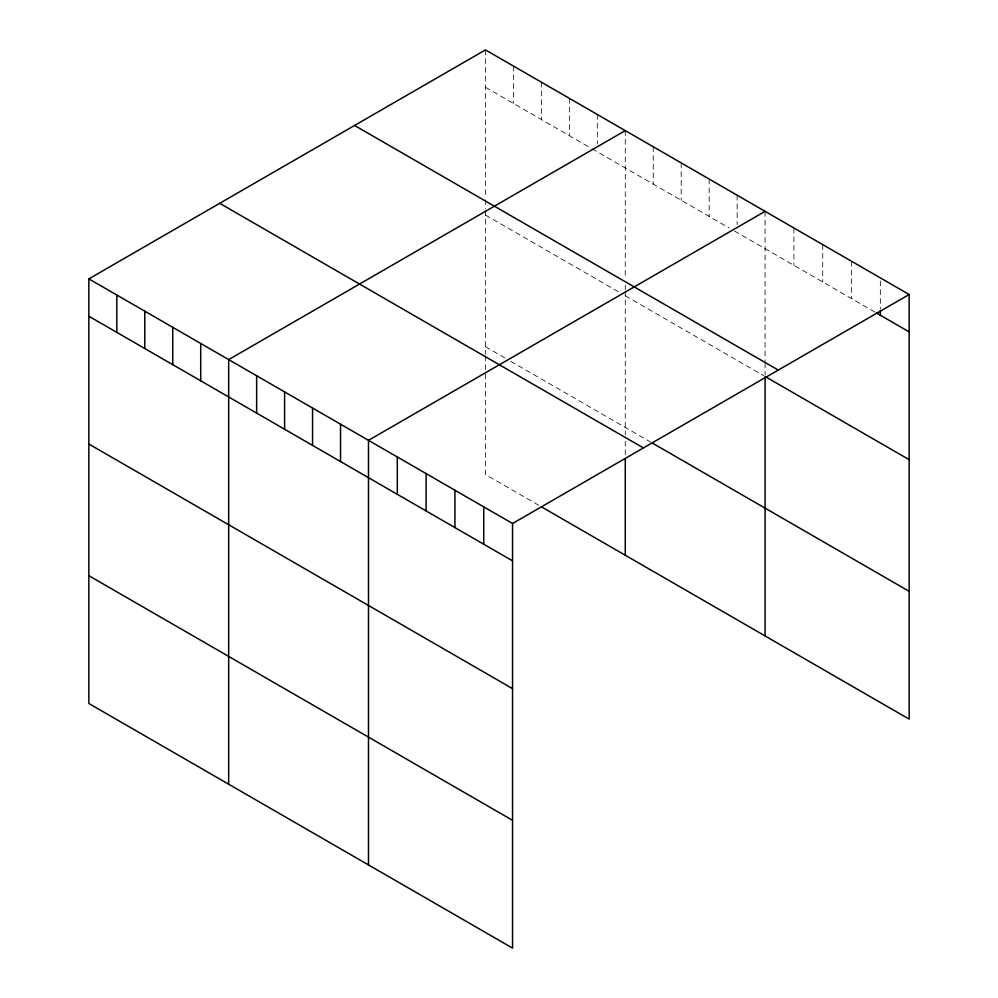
<?xml version="1.0" encoding="UTF-8"?>
<svg xmlns="http://www.w3.org/2000/svg" width="998" height="998" viewBox="0 0 998 998"><rect width="100%" height="100%" fill="white"/><g stroke="black" fill="none" stroke-linecap="round" stroke-linejoin="round"><path stroke-width="0.75" stroke-dasharray="4.99 3.74" d="M485.452 87.25L590.654 147.991M591.976 148.752L729.139 227.943M734.466 231.012L875.109 312.212M485.452 215.044L619.945 292.688M625.272 295.77L763.757 375.722M485.452 346.705L505.425 358.245M510.751 361.313L651.906 442.813M538.72 505.25L485.452 474.499L485.452 372.566M880.336 280.999L880.336 309.018M851.531 261.251L851.531 298.602M822.714 244.622L822.714 281.972M793.909 227.981L793.909 265.331M765.092 211.351L765.092 361.276M765.092 362.798L765.092 374.974M737.135 195.209L737.135 224.775M709.166 179.066L709.166 216.416M681.197 162.911L681.197 200.261M653.241 146.768L653.241 184.119M625.272 130.626L625.272 279.028M625.272 285.116L625.272 289.682M625.272 291.204L625.272 435.041M625.272 441.128L625.272 454.814M597.303 114.483L597.303 144.049M569.347 98.34L569.347 135.691M541.378 82.185L541.378 119.535M513.421 66.043L513.421 103.393M485.452 49.9L485.452 198.303M485.452 199.825L485.452 208.956M485.452 210.478L485.452 354.315M485.452 355.837L485.452 371.044"/><path stroke-width="1.5" d="M88.847 278.879L512.548 523.501L512.548 948.1L88.847 703.478L88.847 278.879L485.452 49.9L909.153 294.522L909.153 719.121L541.378 506.797M625.272 130.626L228.667 359.604L228.667 784.203M765.092 211.351L368.487 440.33L368.487 864.929M512.548 523.501L909.153 294.522M876.419 312.973L909.153 331.872M354.577 125.461L778.278 370.083M909.153 459.666L765.092 376.496L765.092 635.951M653.241 443.574L909.153 591.327M219.722 203.318L643.423 447.94M88.847 316.229L512.548 560.851M88.847 444.023L512.548 688.645M88.847 575.684L512.548 820.306M880.336 310.565L880.336 315.243M625.272 459.379L625.272 555.225M483.743 506.859L483.743 544.209M454.926 490.23L454.926 527.58M426.109 473.601L426.109 510.951M397.304 456.959L397.304 494.309M340.53 424.187L340.53 461.538M312.561 408.032L312.561 445.382M284.592 391.89L284.592 429.24M256.636 375.747L256.636 413.097M200.71 343.462L200.71 380.812M172.741 327.307L172.741 364.657M144.772 311.164L144.772 348.514M116.816 295.021L116.816 332.371"/></g></svg>
